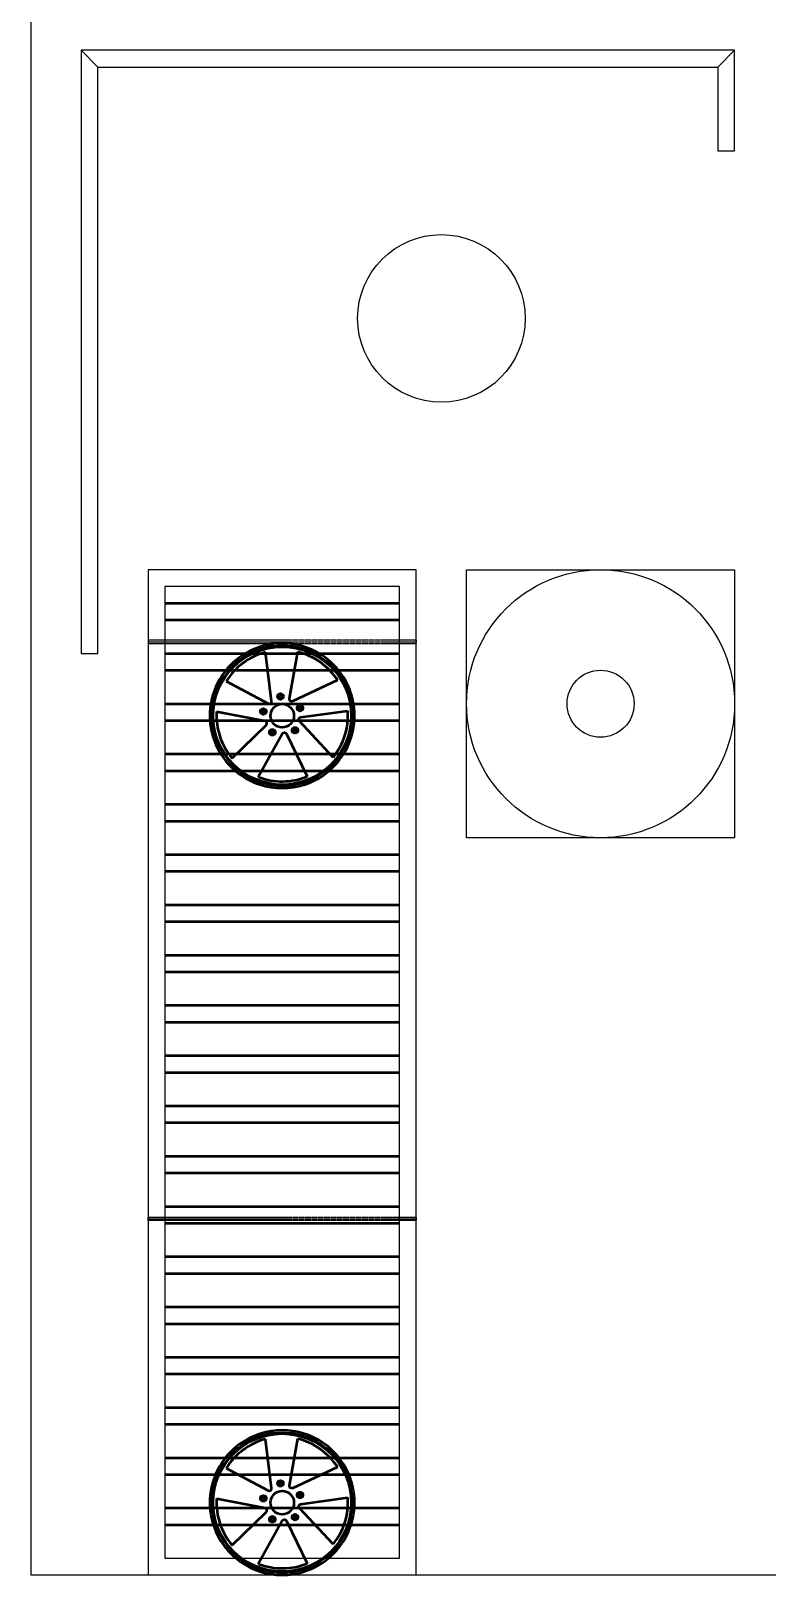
# Model space of a CAD drawing. Header units: millimetres. Extents: x -395 to 4905, y 2401 to 9404.
# Drawn here: x -395 to 1802, y 2401 to 7012 of the extents above; entities that cross this region are included whole.
import ezdxf

# ---------------------------------------------------------------- set-up
doc = ezdxf.new("R2010")
doc.units = ezdxf.units.MM
doc.linetypes.add('TransientTextAxis', pattern=[0.3, 0.2, -0.1, 0, 0])
for name, color, linetype in [('Lineas', 7, 'Continuous'), ('PDF3_Visible (ISO)', 7, 'Continuous'), ('Sensores', 10, 'TransientTextAxis')]:
    doc.layers.add(name, color=color, linetype=linetype)
doc.layers.add('Margen', color=250, linetype='Continuous', lineweight=50)

# ---------------------------------------------------------------- blocks, each defined once
blk = doc.blocks.new('*U7')
at = {"layer": 'Margen'}
for p, q in [((-350, 25), (350, 25)), ((-350, -25), (350, -25))]:
    blk.add_line(p, q, dxfattribs=at)
blk = doc.blocks.new('*U8')
at = {"layer": 'Lineas', "color": 0, "linetype": 'ByBlock', "lineweight": -2, "transparency": 16777216}
for p in [(0, 2700, 1800), (0, 2550, 1700), (0, 2400, 1600), (0, 2250, 1500), (0, 2100, 1400), (0, 1950, 1300), (0, 1800, 1200), (0, 1650, 1100), (0, 1500, 1000), (0, 1350, 900), (0, 1200, 800), (0, 1050, 700), (0, 900, 600), (0, 750, 500), (0, 600, 400), (0, 450, 300), (0, 300, 200), (0, 150, 100), (0, 0)]:
    blk.add_blockref('*U7', p, dxfattribs=at)
blk = doc.blocks.new('Rin')
at = {"layer": 'PDF3_Visible (ISO)', "lineweight": 50}
for points in [[(-166.9, 102.8), (-41.9, 36.3, 0.611277), (-31.7, 43.4), (-49.6, 189.6)], [(202.7, 48.4, 0.145642), (143.2, 151.3, 0.117697), (59.4, 199.7, 0.145642), (-59.4, 199.7, 0.117697), (-143.2, 151.3), (-145.4, 159.5)], [(65.5, 205.7, 0.155202), (-65.4, 205.7), (-59.5, 199.7)], [(165, 105.8), (31.5, 43.5, -0.613104), (21.6, 51.1), (46.2, 190.5)], [(-143.2, 151.3, 0.145642), (-202.7, 48.4, 0.117697), (-202.7, -48.4, 0.145642), (-143.2, -151.3, 0.117697), (-59.5, -199.7)], [(-59.4, -199.7, 0.145642), (59.4, -199.7, 0.117697), (143.2, -151.3, 0.145642), (202.6, -48.4, 0.117697), (202.7, 48.3)], [(-149.3, -126.9), (-47.5, -28.6, 0.606443), (-51, -16.7), (-195.7, 11.5)], [(151.6, -124.2), (51.1, -16.4, -0.60121), (55.2, -4.7), (195.4, 15)], [(-71.3, -182.5), (0.1, -53.6, -0.607275), (12.5, -53.9), (74.6, -181.2)], [(-145.4, -159.5, 0.108205), (-65.5, -205.7, 0.155202), (65.4, -205.7)]]:
    blk.add_lwpolyline(points, format="xyb", dxfattribs=at)
for points in [[(59.5, 199.7), (65.4, 205.7)], [(145.4, 159.5), (143.3, 151.3)], [(-210.9, 46.2), (-202.7, 48.4)], [(202.7, 48.4), (210.9, 46.2)], [(-202.7, -48.3), (-210.9, -46.2)], [(210.9, -46.2), (202.7, -48.3)], [(-145.4, -159.5), (-143.2, -151.3)], [(143.3, -151.3), (145.4, -159.5)], [(-59.5, -199.7), (-65.4, -205.7)], [(65.4, -205.7), (59.5, -199.7)]]:
    blk.add_lwpolyline(points, dxfattribs=at)
for centre, radius in [((0, 0), 205.9), ((-5.3, 57.5), 8.74), ((-5.3, 57.5), 4.98), ((-56.3, 12.7), 8.76), ((-56.3, 12.8), 4.98), ((0, 0), 35), ((53, 22.8), 8.74), ((53, 22.9), 4.98), ((-29.5, -49.6), 8.76), ((-29.5, -49.6), 4.98), ((38.1, -43.4), 8.74), ((38.1, -43.4), 4.98)]:
    blk.add_circle(centre, radius, dxfattribs=at)
for radius, start, end in [(196, 104.6558, 148.3649), (215.8, 107.6439, 132.3466), (196, 32.6569, 76.3661), (215.9, 47.6421, 72.3448), (215.9, 132.347, 167.6351), (215.9, 12.3487, 47.6368), (215.9, 167.6402, 192.3429), (215.8, 347.6402, 12.3429), (196, 176.6549, 220.364), (196, 320.6524, 4.3615), (215.9, 192.3487, 227.6368), (215.9, 312.347, 347.6351), (196, 248.6534, 292.3625), (215.9, 287.6384, 312.3412)]:
    blk.add_arc((0, 0), radius, start, end, dxfattribs=at)

msp = doc.modelspace()

# ---------------------------------------------------------------- linework, layer by layer
at = {"layer": 'Lineas'}
for p, q in [((1705.2, 6954), (-244.8, 6954)), ((-244.8, 6954), (-244.8, 5154)), ((-244.8, 6954), (-194.8, 6904)), ((1655.2, 6904), (1705.2, 6954)), ((1705.2, 6654), (1705.2, 6954)), ((-194.8, 5154), (-194.8, 6904)), ((-194.8, 6904), (1655.2, 6904)), ((1655.2, 6904), (1655.2, 6654)), ((1655.2, 6654), (1705.2, 6654)), ((-244.8, 5154), (-194.8, 5154))]:
    msp.add_line(p, q, dxfattribs=at)
for points in [[(-394.8, 2404), (4905.2, 2404), (4905.2, 9404), (-394.8, 9404)], [(-44.8, 2404), (755.2, 2404), (755.2, 5404), (-44.8, 5404)], [(905.2, 5404), (1705.2, 5404), (1705.2, 4604), (905.2, 4604)], [(5.2, 2454), (705.2, 2454), (705.2, 5354), (5.2, 5354)]]:
    msp.add_lwpolyline(points, close=True, dxfattribs=at)
for centre, radius in [((830.2, 6154), 250), ((1305.2, 5004), 400), ((1305.2, 5004), 100)]:
    msp.add_circle(centre, radius, dxfattribs=at)
at = {"layer": 'Sensores'}
for p, q in [((755.2, 5194.1), (-44.8, 5194.1)), ((-44.8, 5194.1), (-44.8, 5184.1)), ((-44.8, 5189.1), (755.2, 5189.1)), ((-44.8, 5184.1), (755.2, 5184.1)), ((755.2, 5194.1), (755.2, 5184.1)), ((-44.8, 3462.2), (-44.8, 3472.2)), ((-44.8, 3472.2), (755.2, 3472.2)), ((-44.8, 3467.2), (755.2, 3467.2)), ((755.2, 3462.2), (-44.8, 3462.2)), ((755.2, 3472.2), (755.2, 3462.2))]:
    msp.add_line(p, q, dxfattribs=at)

# ---------------------------------------------------------------- block references
at = {"layer": 'Lineas'}
for name, p in [('*U8', (355.2, 2579)), ('Rin', (355.2, 4968.2)), ('Rin', (355.2, 2619.9))]:
    msp.add_blockref(name, p, dxfattribs=at)

doc.saveas('drawing.dxf')
